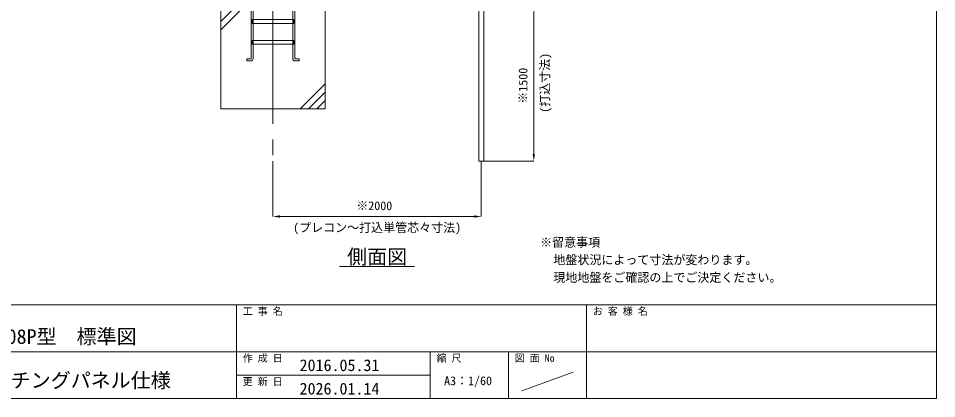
# Model space of a CAD drawing. Units: millimetres, scale not verified. Extents: x -35488 to -11338, y -17325 to 17325.
# Drawn here: x -20152 to -11338, y 675 to 4324 of the extents above; entities that cross this region are included whole.
import ezdxf
from ezdxf.enums import TextEntityAlignment as Align

# ---------------------------------------------------------------- set-up
doc = ezdxf.new("R2010")
doc.units = ezdxf.units.MM
doc.header["$LTSCALE"] = 150
doc.linetypes.add('CHAIN2', pattern=[12, 9, -1, 1, -1])
doc.linetypes.add('DASHED1', pattern=[1.8, 1.2, -0.6])
for name, color, linetype, lineweight in [('0-9_基礎工事用PCA大', 7, 'Continuous', 18), ('0-A_図面枠', 7, 'Continuous', 18), ('0-B_寸法', 3, 'Continuous', 18), ('0-E_単管', 7, 'Continuous', 18), ('1-4_通芯', 1, 'CHAIN2', 18), ('1-9_文字', 7, 'Continuous', 18)]:
    doc.layers.add(name, color=color, linetype=linetype, lineweight=lineweight)
doc.styles.add('ＭＳ ゴシック', font='')
doc.styles.get('ＭＳ ゴシック').set_extended_font_data('MS Gothic')

msp = doc.modelspace()

# ---------------------------------------------------------------- linework, layer by layer
at = {"layer": '0-9_基礎工事用PCA大'}
for p, q in [((-18208.1, 4215), (-17968.1, 4455)), ((-18208.1, 4295), (-18048.1, 4455)), ((-17898.6, 4275), (-17898.6, 4113)), ((-17517.6, 4275), (-17517.6, 4113)), ((-17898.6, 4075), (-17898.6, 3938)), ((-17517.6, 4075), (-17517.6, 3938)), ((-17208.1, 3695), (-17448.1, 3455)), ((-17208.1, 3615), (-17368.1, 3455)), ((-17208.1, 3535), (-17288.1, 3455))]:
    msp.add_line(p, q, dxfattribs=at)
at = {"layer": '0-9_基礎工事用PCA大', "color": 4, "linetype": 'DASHED1', "lineweight": 9}
for p, q in [((-17898.6, 4313), (-17898.6, 4275)), ((-17517.6, 4313), (-17517.6, 4275)), ((-17898.6, 4113), (-17898.6, 4075)), ((-17517.6, 4113), (-17517.6, 4075))]:
    msp.add_line(p, q, dxfattribs=at)
at = {"layer": '0-9_基礎工事用PCA大'}
for points in [[(-17917.6, 3938.1), (-17917.6, 4515), (-17898.6, 4515), (-17898.6, 4313)], [(-17498.6, 3938.1), (-17498.6, 4515), (-17517.6, 4515), (-17517.6, 4313)], [(-17921.6, 3915), (-17958.6, 3915), (-17958.6, 3934.1), (-17921.6, 3934.1)], [(-17494.7, 3915), (-17457.6, 3915), (-17457.6, 3934.1), (-17494.6, 3934.1)]]:
    msp.add_lwpolyline(points, dxfattribs=at)
for points in [[(-18208.1, 3455), (-17208.1, 3455), (-17208.1, 4455), (-18208.1, 4455)], [(-17908.1, 4313), (-17508.1, 4313), (-17508.1, 4275), (-17908.1, 4275)], [(-17908.1, 4113), (-17508.1, 4113), (-17508.1, 4075), (-17908.1, 4075)]]:
    msp.add_lwpolyline(points, close=True, dxfattribs=at)
for centre, radius, start, end in [((-17921.6, 3938.1), 4, 270, 0), ((-17921.6, 3938), 23, 270, 0), ((-17494.7, 3938), 23, 180, 270), ((-17494.6, 3938.1), 4, 180, 270)]:
    msp.add_arc(centre, radius, start, end, dxfattribs=at)
at = {"layer": '0-A_図面枠'}
for p, q in [((-35488.1, 1575), (-11338.1, 1575)), ((-18058.1, 1575), (-18058.1, 675)), ((-14698.1, 1575), (-14698.1, 675)), ((-21418.1, 1125), (-11338.1, 1125)), ((-16198.1, 1125), (-16198.1, 675)), ((-15448.1, 1125), (-15448.1, 675)), ((-16198.1, 900), (-18058.1, 900)), ((-15318.5, 750.8), (-14827.7, 929.2))]:
    msp.add_line(p, q, dxfattribs=at)
msp.add_lwpolyline([(-35488.1, 17325), (-11338.1, 17325), (-11338.1, 675), (-35488.1, 675)], close=True, dxfattribs=at)
at = {"layer": '0-B_寸法'}
for p, q in [((-15204.8, 4389), (-15204.8, 3021)), ((-17708.1, 2954), (-17708.1, 2421.9)), ((-15708.1, 2954), (-15708.1, 2421.9)), ((-15682.8, 2955), (-15203.8, 2955)), ((-15774.1, 2422.8), (-17642.1, 2422.8))]:
    msp.add_line(p, q, dxfattribs=at)
at = {"layer": '0-B_寸法', "color": 91}
for points in [[(-15215.8, 3021), (-15204.8, 2955), (-15193.8, 3021)], [(-17642.1, 2433.9), (-17708.1, 2422.8), (-17642.1, 2411.8)], [(-15774.1, 2433.9), (-15708.1, 2422.8), (-15774.1, 2411.8)]]:
    msp.add_solid(points, dxfattribs=at)
at = {"layer": '0-E_単管'}
msp.add_lwpolyline([(-15732.4, 4532.9), (-15732.4, 2955), (-15683.8, 2955), (-15683.8, 4464.8)], dxfattribs=at)
at = {"layer": '1-4_通芯'}
msp.add_line((-17708.1, 10060.8), (-17708.1, 2955), dxfattribs=at)
at = {"layer": '1-9_文字'}
msp.add_line((-17068.1, 1942.8), (-16348.1, 1942.8), dxfattribs=at)

# ---------------------------------------------------------------- texts
at = {"layer": '0-A_図面枠', "style": 'ＭＳ ゴシック'}
for s, height, p in [('工 事 名', 70.38, (-17998.1, 1457.4)), ('お 客 様 名', 70.38, (-14638.1, 1457.4)), ('CYG-108P型\u3000標準図', 140.8, (-20743.4, 1158.3)), ('作 成 日\u3000', 70.38, (-17998.1, 1007.4)), ('縮 尺', 70.38, (-16138.1, 1007.4)), ('図 面 No', 70.38, (-15388.1, 1007.4)), ('2016.05.31', 112.6, (-17452.5, 905.5)), ('上部パンチングパネル仕様', 140.8, (-20993.5, 738.1)), ('更 新 日\u3000', 70.38, (-17998.1, 782.4)), ('A3：1/60', 84.46, (-16065.6, 778.7)), ('2026.01.14', 112.6, (-17452.5, 680.5))]:
    msp.add_text(s, height=height, dxfattribs=at).set_placement(p, align=Align.BOTTOM_LEFT)
at = {"layer": '0-B_寸法', "style": 'ＭＳ ゴシック'}
for s, p in [('(打込寸法)', (-15030.1, 3417)), ('※1500', (-15240.3, 3504.8))]:
    msp.add_text(s, height=84.46, rotation=90, dxfattribs=at).set_placement(p, align=Align.BOTTOM_LEFT)
for s, p in [('※2000', (-16908.3, 2458.3)), ('(プレコン～打込単管芯々寸法)', (-17514.5, 2248.1))]:
    msp.add_text(s, height=84.46, dxfattribs=at).set_placement(p, align=Align.BOTTOM_LEFT)
at = {"layer": '1-9_文字', "style": 'ＭＳ ゴシック'}
for s, height, p in [('※留意事項', 84.46, (-15144.3, 2106.9)), ('側面図', 140.8, (-16996.1, 1923.6)), ('\u3000地盤状況によって寸法が変わります。', 84.46, (-15132.1, 1938.5)), ('\u3000現地地盤をご確認の上でご決定ください。', 84.46, (-15132.1, 1769.6))]:
    msp.add_text(s, height=height, dxfattribs=at).set_placement(p, align=Align.BOTTOM_LEFT)

doc.saveas('drawing.dxf')
